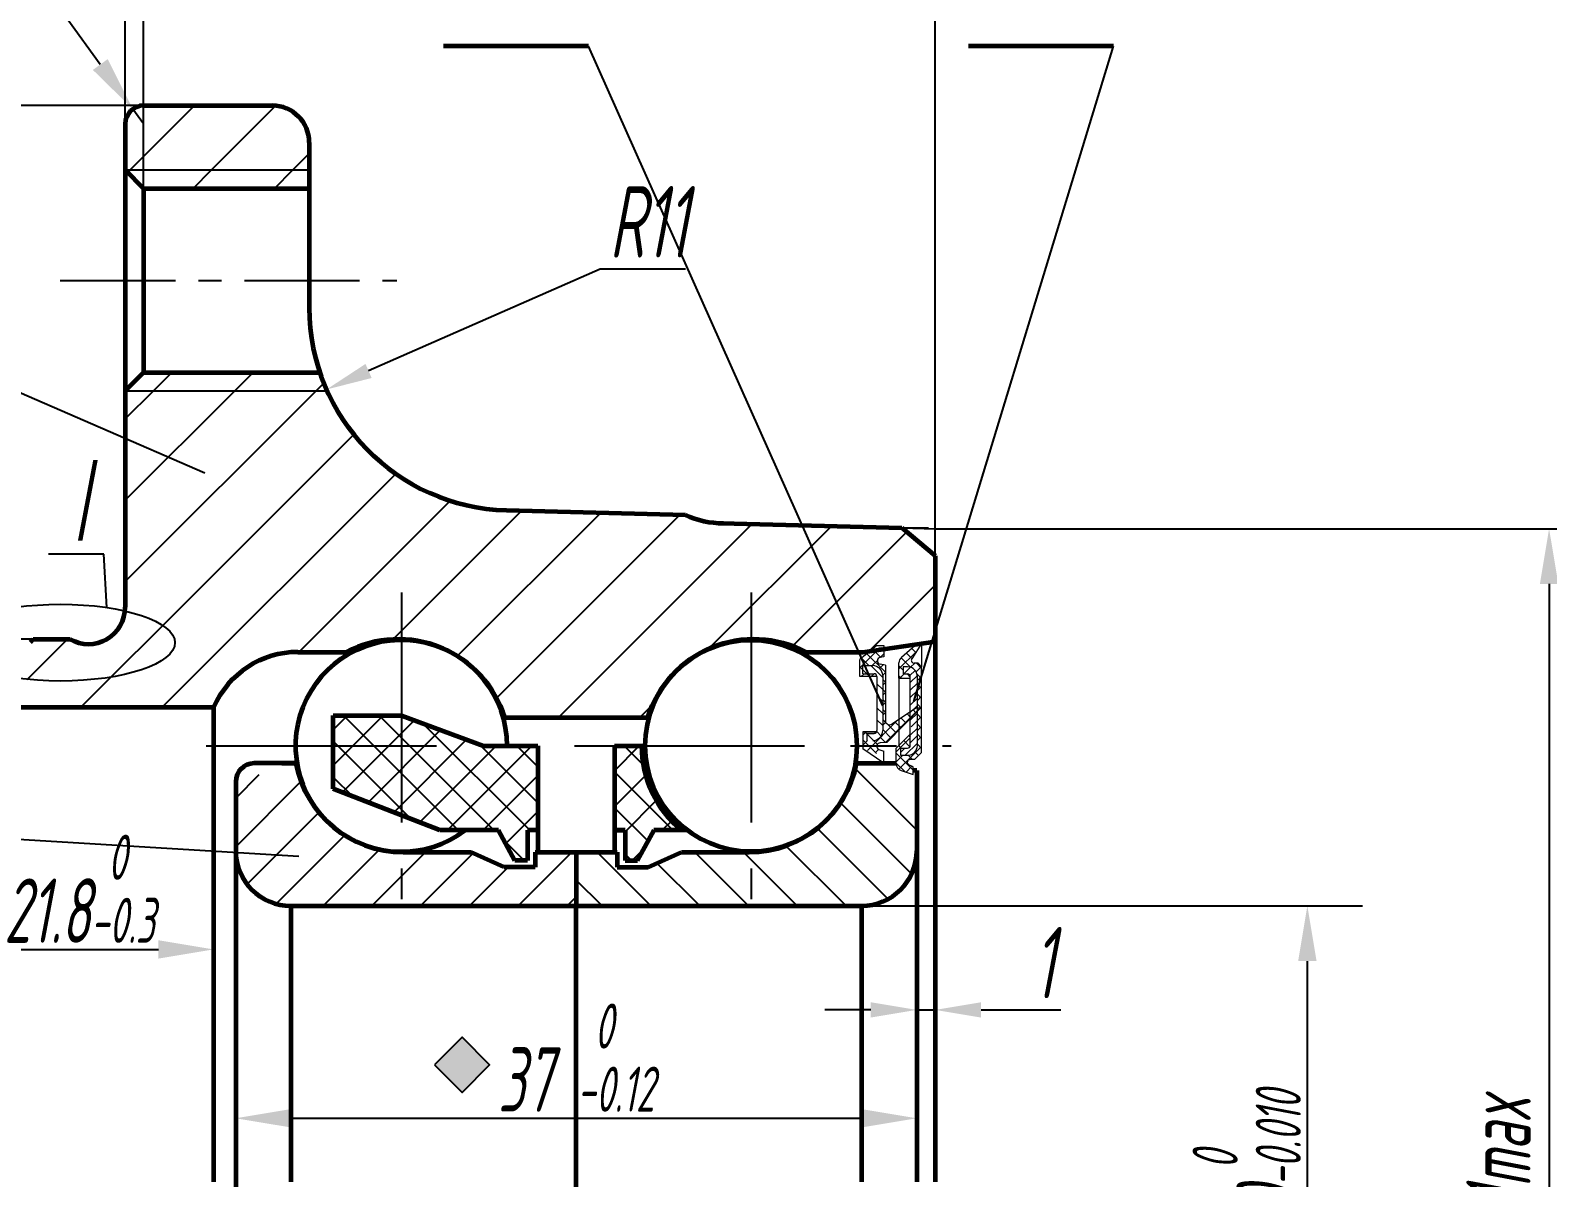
# Model space of a CAD drawing. Header units: millimetres. Extents: x 74 to 3431, y 5 to 1436.
# Drawn here: x 199.5 to 282, y 169.4 to 231.8 of the extents above; entities that cross this region are included whole.
import ezdxf
from ezdxf.enums import TextEntityAlignment as Align

# ---------------------------------------------------------------- set-up
doc = ezdxf.new("R2010")
doc.units = ezdxf.units.MM
doc.header["$LTSCALE"] = 10
doc.header["$MEASUREMENT"] = 0
doc.linetypes.add('G', pattern=[2, 1.25, -0.25, 0.25, -0.25])
doc.layers.get('0').update_dxf_attribs({"lineweight": 60})
doc.layers.get('Defpoints').update_dxf_attribs({"lineweight": 25})
for name, color, linetype, lineweight in [('02', 1, 'Continuous', 25), ('05', 4, 'G', 25), ('08', 1, 'Continuous', 25), ('11', 3, 'Continuous', 25), ('AM_5', 3, 'Continuous', 25), ('AM_8', 1, 'Continuous', 15)]:
    doc.layers.add(name, color=color, linetype=linetype, lineweight=lineweight)
doc.styles.get("Standard").update_dxf_attribs({"font": 'gbeitc', "width": 0.707, "bigfont": 'gbcbig.shx'})
doc.dimstyles.new('INTE', dxfattribs={"dimtxt": 3.5, "dimasz": 3, "dimexe": 3, "dimexo": 0, "dimgap": 1, "dimtad": 1, "dimdec": 8, "dimdsep": 46, "dimtxsty": 'Standard', "dimcen": 0, "dimclrd": 1, "dimclre": 1, "dimclrt": 3, "dimaunit": 1, "dimadec": 0, "dimazin": 0, "dimtfac": 1, "dimtmove": 0, "dimatfit": 0, "dimfxl": 1, "dimarcsym": 0})
doc.dimstyles.new('ISO-25', dxfattribs={"dimtxt": 3.89, "dimasz": 2.5, "dimexe": 1.25, "dimexo": 0.625, "dimtad": 1, "dimtoh": 1, "dimdsep": 46, "dimtxsty": 'Standard', "dimcen": 2.5, "dimadec": 0, "dimazin": 0, "dimtfac": 1, "dimtmove": 0, "dimatfit": 3, "dimfxl": 1, "dimarcsym": 0})
pattern_1 = [(45, (82.4893, 19.4358), (-0.972272, 0.972272), []), (135, (82.4893, 19.4358), (-0.972272, -0.972272), [])]
pattern_2 = [(135, (310.52766, 46.36104), (0.2722361, 0.2722361), []), (45, (310.52766, 46.36104), (0.2722361, -0.2722361), [])]

# ---------------------------------------------------------------- blocks, each defined once
blk = doc.blocks.new('*D202')
at = {"layer": '02', "color": 1, "lineweight": -2}
for p, q in [((205.702, 227.713), (124.588, 227.713)), ((127.588, 224.713), (127.588, 113.713)), ((205.702, 110.713), (124.588, 110.713))]:
    blk.add_line(p, q, dxfattribs=at)
at = {"layer": '02', "color": 1}
for points in [[(127.088, 224.713), (128.088, 224.713), (127.588, 227.713)], [(127.088, 113.713), (128.088, 113.713), (127.588, 110.713)]]:
    blk.add_solid(points, dxfattribs=at)
at = {"layer": 'Defpoints', "color": 0}
for p in [(205.702, 227.713), (127.588, 110.713), (205.702, 110.713)]:
    blk.add_point(p, dxfattribs=at)
at = {"layer": '02', "color": 3, "insert": (124.838, 169.213), "char_height": 3.5, "attachment_point": 5, "rotation": 90}
blk.add_mtext('%%c117.0%%p0.2', dxfattribs=at)
blk = doc.blocks.new('*D204')
at = {"layer": '02', "color": 1, "lineweight": -2}
for p, q in [((200.859, 198.713), (131.901, 198.713)), ((134.901, 142.713), (134.901, 195.713)), ((200.719, 139.713), (131.901, 139.713))]:
    blk.add_line(p, q, dxfattribs=at)
at = {"layer": '02', "color": 1}
for points in [[(134.401, 195.713), (135.401, 195.713), (134.901, 198.713)], [(134.401, 142.713), (135.401, 142.713), (134.901, 139.713)]]:
    blk.add_solid(points, dxfattribs=at)
at = {"layer": 'Defpoints', "color": 0}
for p in [(134.901, 198.713), (200.859, 198.713), (200.719, 139.713)]:
    blk.add_point(p, dxfattribs=at)
at = {"layer": '02', "color": 3, "insert": (131.604, 169.213), "char_height": 3.5, "attachment_point": 5, "rotation": 90}
blk.add_mtext('%%c59.0 {\\C1;\\H0.7x;\\S 0^ -0.033;}', dxfattribs=at)
blk = doc.blocks.new('*D207')
at = {"layer": '02', "color": 1, "lineweight": -2}
for p, q in [((187.702, 184.682), (187.702, 178.848)), ((209.502, 185.228), (209.502, 178.848)), ((190.702, 181.848), (206.502, 181.848))]:
    blk.add_line(p, q, dxfattribs=at)
at = {"layer": '02', "color": 1}
for points in [[(190.702, 182.348), (190.702, 181.348), (187.702, 181.848)], [(206.502, 182.348), (206.502, 181.348), (209.502, 181.848)]]:
    blk.add_solid(points, dxfattribs=at)
at = {"layer": 'Defpoints', "color": 0}
for p in [(187.702, 184.682), (209.502, 185.228), (209.502, 181.848)]:
    blk.add_point(p, dxfattribs=at)
at = {"layer": '02', "color": 3, "insert": (202.209, 185.145), "char_height": 3.5, "attachment_point": 5}
blk.add_mtext('21.8{\\C1;\\H0.7x;\\S 0^ -0.3;}', dxfattribs=at)
blk = doc.blocks.new('*D208')
at = {"layer": '02', "color": 1, "lineweight": -2}
for p, q in [((187.702, 174.868), (187.702, 178.231)), ((198.702, 174.686), (198.702, 178.231)), ((190.702, 175.231), (195.702, 175.231))]:
    blk.add_line(p, q, dxfattribs=at)
at = {"layer": '02', "color": 1}
for points in [[(190.702, 175.731), (190.702, 174.731), (187.702, 175.231)], [(195.702, 175.731), (195.702, 174.731), (198.702, 175.231)]]:
    blk.add_solid(points, dxfattribs=at)
at = {"layer": 'Defpoints', "color": 0}
for p in [(187.702, 174.868), (198.702, 175.231), (198.702, 174.686)]:
    blk.add_point(p, dxfattribs=at)
at = {"layer": '02', "color": 3, "insert": (193.202, 177.981), "char_height": 3.5, "attachment_point": 5}
blk.add_mtext('11min', dxfattribs=at)
blk = doc.blocks.new('*D209')
at = {"layer": '02', "color": 1, "lineweight": -2}
for p, q in [((204.702, 224.213), (204.702, 240.533)), ((205.702, 223.213), (205.702, 240.533)), ((201.702, 237.533), (196.172, 237.533)), ((205.702, 237.533), (204.702, 237.533)), ((208.702, 237.533), (211.702, 237.533))]:
    blk.add_line(p, q, dxfattribs=at)
at = {"layer": '02', "color": 1}
for points in [[(201.702, 238.033), (201.702, 237.033), (204.702, 237.533)], [(208.702, 238.033), (208.702, 237.033), (205.702, 237.533)]]:
    blk.add_solid(points, dxfattribs=at)
at = {"layer": 'Defpoints', "color": 0}
for p in [(204.702, 237.533), (204.702, 224.213), (205.702, 223.213)]:
    blk.add_point(p, dxfattribs=at)
at = {"layer": '02', "color": 3, "insert": (197.43, 240.283), "char_height": 3.5, "attachment_point": 5}
blk.add_mtext('1', dxfattribs=at)
blk = doc.blocks.new('*D210')
at = {"layer": '02', "color": 1, "lineweight": -2}
for p, q in [((187.702, 197.213), (187.702, 266.525)), ((204.702, 226.713), (204.702, 266.525)), ((190.702, 263.525), (201.702, 263.525))]:
    blk.add_line(p, q, dxfattribs=at)
at = {"layer": '02', "color": 1}
for points in [[(190.702, 264.025), (190.702, 263.025), (187.702, 263.525)], [(201.702, 264.025), (201.702, 263.025), (204.702, 263.525)]]:
    blk.add_solid(points, dxfattribs=at)
at = {"layer": 'Defpoints', "color": 0}
for p in [(204.702, 263.525), (204.702, 226.713), (187.702, 197.213)]:
    blk.add_point(p, dxfattribs=at)
at = {"layer": '02', "color": 3, "insert": (196.202, 266.822), "char_height": 3.5, "attachment_point": 5}
blk.add_mtext('17 {\\H0.7x;\\S 0^ -0.10;}', dxfattribs=at)
blk = doc.blocks.new('*D211')
at = {"layer": '02', "color": 1, "lineweight": -2}
for p, q in [((204.702, 226.713), (204.702, 266.706)), ((248.702, 203.249), (248.702, 266.706)), ((207.702, 263.706), (245.702, 263.706))]:
    blk.add_line(p, q, dxfattribs=at)
at = {"layer": '02', "color": 1}
for points in [[(207.702, 264.206), (207.702, 263.206), (204.702, 263.706)], [(245.702, 264.206), (245.702, 263.206), (248.702, 263.706)]]:
    blk.add_solid(points, dxfattribs=at)
at = {"layer": 'Defpoints', "color": 0}
for p in [(248.702, 263.706), (204.702, 226.713), (248.702, 203.249)]:
    blk.add_point(p, dxfattribs=at)
at = {"layer": '02', "color": 3, "insert": (226.702, 266.456), "char_height": 3.5, "attachment_point": 5}
blk.add_mtext('44.0%%p0.05', dxfattribs=at)
blk = doc.blocks.new('*D212')
at = {"layer": '02', "color": 1, "lineweight": -2}
for p, q in [((248.702, 204.713), (285.061, 204.713)), ((282.061, 201.713), (282.061, 136.713)), ((248.702, 133.713), (285.061, 133.713))]:
    blk.add_line(p, q, dxfattribs=at)
at = {"layer": '02', "color": 1}
for points in [[(281.561, 201.713), (282.561, 201.713), (282.061, 204.713)], [(281.561, 136.713), (282.561, 136.713), (282.061, 133.713)]]:
    blk.add_solid(points, dxfattribs=at)
at = {"layer": 'Defpoints', "color": 0}
for p in [(248.702, 204.713), (248.702, 133.713), (282.061, 133.713)]:
    blk.add_point(p, dxfattribs=at)
at = {"layer": '02', "color": 3, "insert": (279.311, 169.213), "char_height": 3.5, "attachment_point": 5, "rotation": 90}
blk.add_mtext('%%c71max', dxfattribs=at)
blk = doc.blocks.new('*D213')
at = {"layer": '02', "color": 1, "lineweight": -2}
for p, q in [((244.702, 184.213), (271.928, 184.213)), ((268.928, 157.213), (268.928, 181.213)), ((244.702, 154.213), (271.928, 154.213))]:
    blk.add_line(p, q, dxfattribs=at)
at = {"layer": '02', "color": 1}
for points in [[(268.428, 181.213), (269.428, 181.213), (268.928, 184.213)], [(268.428, 157.213), (269.428, 157.213), (268.928, 154.213)]]:
    blk.add_solid(points, dxfattribs=at)
at = {"layer": 'Defpoints', "color": 0}
for p in [(244.702, 184.213), (268.928, 184.213), (244.702, 154.213)]:
    blk.add_point(p, dxfattribs=at)
at = {"layer": '02', "color": 3, "insert": (265.632, 169.213), "char_height": 3.5, "attachment_point": 5, "rotation": 90}
blk.add_mtext('%%c30{\\C1;\\H0.7x;\\S 0^ -0.010;}', dxfattribs=at)
blk = doc.blocks.new('*D214')
at = {"layer": '02', "color": 1, "lineweight": -2}
for p, q in [((210.702, 176.966), (210.702, 169.671)), ((247.702, 176.966), (247.702, 169.671)), ((213.702, 172.671), (244.702, 172.671))]:
    blk.add_line(p, q, dxfattribs=at)
at = {"layer": '02', "color": 1}
for points in [[(213.702, 173.171), (213.702, 172.171), (210.702, 172.671)], [(244.702, 173.171), (244.702, 172.171), (247.702, 172.671)]]:
    blk.add_solid(points, dxfattribs=at)
at = {"layer": 'Defpoints', "color": 0}
for p in [(210.702, 176.966), (247.702, 176.966), (247.702, 172.671)]:
    blk.add_point(p, dxfattribs=at)
at = {"layer": '02', "color": 3, "insert": (229.202, 175.968), "char_height": 3.5, "attachment_point": 5}
blk.add_mtext('37 {\\C1;\\H0.7x;\\S 0^ -0.12;}', dxfattribs=at)
blk = doc.blocks.new('*D216')
at = {"layer": '02', "color": 1, "lineweight": -2}
for p, q in [((201.581, 232.371), (191.663, 232.371)), ((203.347, 229.946), (201.581, 232.371)), ((205.702, 226.713), (205.113, 227.521))]:
    blk.add_line(p, q, dxfattribs=at)
at = {"layer": '02', "color": 1}
blk.add_solid([(203.752, 230.241), (202.943, 229.652), (205.113, 227.521)], dxfattribs=at)
at = {"layer": 'Defpoints', "color": 0}
for p in [(205.113, 227.521), (205.702, 226.713)]:
    blk.add_point(p, dxfattribs=at)
at = {"layer": '02', "color": 3, "insert": (196.122, 235.121), "char_height": 3.5, "attachment_point": 5}
blk.add_mtext('R1{\\C1;%%p0.25}', dxfattribs=at)
blk = doc.blocks.new('*D228')
at = {"layer": '02', "color": 0, "lineweight": -2}
for p, q in [((230.503, 218.827), (217.922, 213.289)), ((235.139, 218.827), (230.503, 218.827))]:
    blk.add_line(p, q, dxfattribs=at)
at = {"layer": '02', "color": 0}
blk.add_solid([(217.754, 213.67), (218.09, 212.907), (215.634, 212.281)], dxfattribs=at)
at = {"layer": 'Defpoints', "color": 0}
for p in [(225.702, 216.713), (215.634, 212.281)]:
    blk.add_point(p, dxfattribs=at)
at = {"layer": '02', "color": 0, "insert": (233.133, 221.397), "char_height": 3.89, "attachment_point": 5}
blk.add_mtext('R11', dxfattribs=at)
blk = doc.blocks.new('*D258')
at = {"layer": '02', "color": 0, "lineweight": -2}
for p, q in [((247.702, 188.614), (247.702, 177.31)), ((248.702, 188.614), (248.702, 177.31)), ((245.202, 178.56), (242.702, 178.56)), ((247.702, 178.56), (248.702, 178.56)), ((251.202, 178.56), (255.525, 178.56))]:
    blk.add_line(p, q, dxfattribs=at)
at = {"layer": '02', "color": 0}
for points in [[(245.202, 178.977), (245.202, 178.144), (247.702, 178.56)], [(251.202, 178.977), (251.202, 178.144), (248.702, 178.56)]]:
    blk.add_solid(points, dxfattribs=at)
at = {"layer": 'Defpoints', "color": 0}
for p in [(247.702, 189.239), (248.702, 189.239), (248.702, 178.56)]:
    blk.add_point(p, dxfattribs=at)
at = {"layer": '02', "color": 0, "insert": (254.613, 181.13), "char_height": 3.89, "attachment_point": 5}
blk.add_mtext('1', dxfattribs=at)

msp = doc.modelspace()

# ---------------------------------------------------------------- hatches: boundary and pattern name
at = {"layer": '02'}
h = msp.add_hatch(dxfattribs=at)
h.set_pattern_fill('ANSI37', color=256, scale=11, style=0)
h.set_pattern_definition(pattern_1)
h.paths.add_polyline_path([(224.97416606, 188.32331568), (225.86820615, 186.68248414), (226.54767627, 186.68248414), (226.54767627, 188.32331568), (227.12266069, 188.32331568), (227.12266069, 192.91251821), (224.16565885, 192.91251821), (219.70171824, 194.5567329), (216.00176046, 194.5567329), (216.00176046, 190.57248535), (221.79555113, 188.32331568)])
h = msp.add_hatch(dxfattribs=at)
h.set_pattern_fill('ANSI37', color=256, scale=11, style=0)
h.set_pattern_definition(pattern_1)
h.paths.add_polyline_path([(232.75171824, 192.91251821), (231.28077578, 192.91251821), (231.28077578, 188.32331568), (231.85576021, 188.32331568), (231.85576021, 186.68248414), (232.53523032, 186.68248414), (233.42881417, 188.32247833), (234.91568682, 188.32247833, -0.2239065385)])
h = msp.add_hatch(dxfattribs=at)
h.set_pattern_fill('ANSI31', color=256, scale=15, style=0)
h.set_pattern_definition([(45, (82.4893, 19.4358), (-1.325825, 1.325825), [])])
h.paths.add_polyline_path([(213.70171824, 184.21251821), (229.20171824, 184.21251821), (229.20171824, 187.13364735), (226.976814, 187.13364735), (226.976814, 186.32495842), (225.29602102, 186.32495842), (223.47218065, 187.13364735), (219.8024029, 187.13364735, -0.3600898165), (213.96735012, 191.96200034), (213.20068251, 191.96200034), (210.70171824, 190.71251821), (210.70171824, 187.21251821, 0.4142135624)])
h = msp.add_hatch(dxfattribs=at)
h.set_pattern_fill('ANSI31', color=256, scale=15, angle=90, style=0)
h.set_pattern_definition([(135, (82.4893, 19.4358), (-1.325825, -1.325825), [])])
h.paths.add_polyline_path([(244.70171824, 184.21251821, 0.4142135624), (247.70171824, 187.21251821), (247.70171824, 190.71251821), (247.40171824, 190.86251821), (247.40171824, 190.71251821), (246.90171824, 190.71251821), (246.5770563, 191.27484918), (245.60171824, 191.76251821), (245.60171824, 191.71251821), (245.30171824, 191.71251821), (245.30171824, 191.91251821), (245.20171824, 191.96251821), (244.43618499, 191.96251821, -0.3601148812), (238.60103358, 187.13364735), (234.93125582, 187.13364735), (233.10741545, 186.32495842), (231.42662247, 186.32495842), (231.42662247, 187.13364735), (229.20171824, 187.13364735), (229.20171824, 184.21251821)])
at = {"layer": 'AM_5'}
msp.add_hatch(color=256, dxfattribs=at).paths.add_polyline_path([(224.4987432, 175.56954785), (222.9987432, 177.06954785), (221.4987432, 175.56954785), (222.9987432, 174.06954785)])
at = {"layer": 'AM_8', "lineweight": 18}
h = msp.add_hatch(dxfattribs=at)
h.set_pattern_fill('_USER', color=256, scale=0.385, angle=45, style=0, double=1, pattern_type=0)
h.set_pattern_definition(pattern_2)
edge = h.paths.add_edge_path()
edge.add_line((245.99936281, 197.29544902), (245.99936281, 194.28649367))
edge.add_arc((246.23036281, 194.28649367), 0.231, 540, 663.7271819917)
edge.add_line((246.35862303, 194.09437309), (247.69336281, 194.98544902))
edge.add_line((247.69336281, 194.98544902), (247.92436281, 194.98544902))
edge.add_line((247.92436281, 194.98544902), (246.07334545, 193.09236308))
edge.add_line((246.07334545, 193.09236308), (245.71799897, 193.07745843))
edge.add_arc((245.7260661, 192.88512753), 0.1925, 452.4018071081, 604.6392373961)
edge.add_line((245.64361519, 192.71117899), (245.92236281, 192.62026225))
edge.add_line((245.92236281, 192.62026225), (245.92236281, 192.44444902))
edge.add_line((245.92236281, 192.44444902), (245.69289738, 192.44444902))
edge.add_line((245.69289738, 192.44444902), (244.76736281, 192.75502374))
edge.add_line((244.76736281, 192.75502374), (244.76736281, 193.67644902))
edge.add_line((244.76736281, 193.67644902), (245.52555443, 193.68121898))
edge.add_arc((245.38336281, 193.74035902), 0.154, 270, 337.4166968846, ccw=False)
edge.add_line((245.38336281, 193.58635902), (245.00775706, 193.58635902))
edge.add_line((245.00775706, 193.58635902), (245.00775706, 193.20135902))
edge.add_line((245.00775706, 193.20135902), (245.31552138, 193.20135902))
edge.add_arc((245.31552138, 193.74035902), 0.539, 270, 360)
edge.add_line((245.85452138, 193.74035902), (245.85452138, 196.73205299))
edge.add_arc((245.31552138, 196.73205299), 0.539, 360, 450)
edge.add_line((245.31552138, 197.27105299), (244.77635127, 197.27105299))
edge.add_line((244.77635127, 197.27105299), (244.77635127, 196.83344902))
edge.add_line((244.77635127, 196.83344902), (245.38336281, 196.83344902))
edge.add_arc((245.38336281, 196.67944902), 0.154, 360, 450, ccw=False)
edge.add_line((245.53736281, 196.67944902), (244.61336281, 196.67944902))
edge.add_line((244.61336281, 196.67944902), (244.61336281, 197.25694902))
edge.add_line((244.61336281, 197.25694902), (244.64606161, 197.63069802))
edge.add_line((244.64606161, 197.63069802), (245.39876281, 198.25794902))
edge.add_line((245.39876281, 198.25794902), (245.92236281, 198.25794902))
edge.add_line((245.92236281, 198.25794902), (245.92236281, 197.75744902))
edge.add_line((245.92236281, 197.75744902), (245.72593276, 197.72281311))
edge.add_arc((245.75936003, 197.53323761), 0.1925, 460, 620)
edge.add_line((245.72593276, 197.34366212), (245.99936281, 197.29544902))
h = msp.add_hatch(dxfattribs=at)
h.set_pattern_fill('_USER', color=256, scale=0.385, angle=45, style=0, double=1, pattern_type=0)
h.set_pattern_definition(pattern_2)
edge = h.paths.add_edge_path()
edge.add_line((246.85286541, 191.57320482), (247.50970343, 191.36202992))
edge.add_line((247.50970343, 191.36202992), (247.50970343, 191.76627992))
edge.add_line((247.50970343, 191.76627992), (247.27554321, 191.87740101))
edge.add_arc((247.34156705, 192.01652992), 0.154, 90, 244.6132496893, ccw=False)
edge.add_line((247.34156705, 192.17052992), (247.58670343, 192.17052992))
edge.add_line((247.58670343, 192.17052992), (247.97170343, 192.55552992))
edge.add_line((247.97170343, 192.55552992), (247.97170343, 197.21402992))
edge.add_line((247.97170343, 197.21402992), (247.77920343, 197.40652992))
edge.add_line((247.77920343, 197.40652992), (247.56275035, 197.40652992))
edge.add_arc((247.56275035, 197.56052992), 0.154, 147.3598815742, 270, ccw=False)
edge.add_line((247.43307081, 197.64359144), (247.97170343, 198.48452992))
edge.add_line((247.97170343, 198.48452992), (247.74070343, 198.48452992))
edge.add_line((247.74070343, 198.48452992), (246.86961248, 197.71394947))
edge.add_arc((247.12470343, 197.42558579), 0.385, 491.4964683552, 540)
edge.add_line((246.73970343, 197.42558579), (246.73970343, 196.59204941))
edge.add_line((246.73970343, 196.59204941), (247.35570343, 196.59204941))
edge.add_line((247.35570343, 196.59204941), (247.35570343, 196.66904941))
edge.add_arc((247.20170343, 196.66904941), 0.154, 360, 450)
edge.add_line((247.20170343, 196.82304941), (246.97070343, 196.82304941))
edge.add_line((246.97070343, 196.82304941), (246.97070343, 197.20804941))
edge.add_line((246.97070343, 197.20804941), (247.20170343, 197.20804941))
edge.add_arc((247.20170343, 196.66904941), 0.539, 360, 450, ccw=False)
edge.add_line((247.74070343, 196.66904941), (247.74070343, 192.94052992))
edge.add_arc((247.20170343, 192.94052992), 0.539, 270, 360, ccw=False)
edge.add_line((247.20170343, 192.40152992), (246.81670343, 192.40152992))
edge.add_line((246.81670343, 192.40152992), (246.81670343, 192.78652992))
edge.add_line((246.81670343, 192.78652992), (247.20170343, 192.78652992))
edge.add_arc((247.20170343, 192.94052992), 0.154, 270, 360)
edge.add_line((247.35570343, 192.94052992), (247.35570343, 193.55652992))
edge.add_line((247.35570343, 193.55652992), (246.58570343, 192.78652992))
edge.add_line((246.58570343, 192.78652992), (246.58570343, 191.93972795))
edge.add_arc((246.97070343, 191.93972795), 0.385, 180, 252.1772847539)
h = msp.add_hatch(dxfattribs=at)
h.set_pattern_fill('_USER', color=256, scale=0.462, angle=45, style=0, pattern_type=0)
h.set_pattern_definition([(135, (310.52766, 46.36104), (0.3266833, 0.3266833), [])])
edge = h.paths.add_edge_path()
edge.add_line((245.31552138, 193.20135902), (245.00775706, 193.20135902))
edge.add_line((245.00775706, 193.20135902), (245.00775706, 193.58635902))
edge.add_line((245.00775706, 193.58635902), (245.38336281, 193.58635902))
edge.add_arc((245.38336281, 193.74035902), 0.154, 270, 360)
edge.add_line((245.53736281, 193.74035902), (245.53736281, 196.67944902))
edge.add_arc((245.38336281, 196.67944902), 0.154, 360, 450)
edge.add_line((245.38336281, 196.83344902), (244.77635127, 196.83344902))
edge.add_line((244.77635127, 196.83344902), (244.77635127, 197.27105299))
edge.add_line((244.77635127, 197.27105299), (245.31552138, 197.27105299))
edge.add_arc((245.31552138, 196.73205299), 0.539, 360, 450, ccw=False)
edge.add_line((245.85452138, 196.73205299), (245.85452138, 193.74035902))
edge.add_arc((245.31552138, 193.74035902), 0.539, 270, 360, ccw=False)
h = msp.add_hatch(dxfattribs=at)
h.set_pattern_fill('ANSI31', color=256, scale=2.31, angle=90, style=0)
h.set_pattern_definition([(45, (310.52766, 46.36104), (0.2041771, -0.2041771), [])])
edge = h.paths.add_edge_path()
edge.add_arc((247.20170343, 196.66904941), 0.154, 360, 450, ccw=False)
edge.add_line((247.35570343, 196.66904941), (247.35570343, 193.96893481))
edge.add_line((247.35570343, 193.96893481), (247.41462193, 193.94452996))
edge.add_line((247.41462193, 193.94452996), (247.35570343, 193.80228812))
edge.add_line((247.35570343, 193.80228812), (247.35570343, 192.94052992))
edge.add_arc((247.20170343, 192.94052992), 0.154, 270, 360, ccw=False)
edge.add_line((247.20170343, 192.78652992), (246.81670343, 192.78652992))
edge.add_line((246.81670343, 192.78652992), (246.81670343, 192.40152992))
edge.add_line((246.81670343, 192.40152992), (247.20170343, 192.40152992))
edge.add_arc((247.20170343, 192.94052992), 0.539, 270, 360)
edge.add_line((247.74070343, 192.94052992), (247.74070343, 196.66904941))
edge.add_arc((247.20170343, 196.66904941), 0.539, 360, 450)
edge.add_line((247.20170343, 197.20804941), (246.97070343, 197.20804941))
edge.add_line((246.97070343, 197.20804941), (246.97070343, 196.82304941))
edge.add_line((246.97070343, 196.82304941), (247.20170343, 196.82304941))

# ---------------------------------------------------------------- linework, layer by layer
for p, q in [((229.86707651, 230.93490641), (221.986551, 230.93490641)), ((258.40026992, 230.93490641), (250.51974442, 230.93490641)), ((205.70171824, 227.71251821), (212.70171824, 227.71251821)), ((204.70171824, 226.71251821), (204.70171824, 200.44456902)), ((214.70171824, 225.71251821), (214.70171824, 216.71330675)), ((204.70171824, 224.21251821), (205.70171824, 223.21251821)), ((205.70171824, 223.21251821), (214.70171824, 223.21251821)), ((205.70171824, 223.21251821), (205.70171824, 213.21251821)), ((204.70171824, 212.21251821), (205.70171824, 213.21251821)), ((205.70171824, 213.21251821), (215.27365612, 213.21251821)), ((225.41377181, 205.71707617), (235.13494827, 205.46251821)), ((237.0708335, 205.01708364), (246.90171824, 204.75965287)), ((246.90171824, 204.75965287), (248.70171824, 203.24927353)), ((248.70171824, 203.24927353), (248.70171824, 169.21251821)), ((199.54534739, 198.55614736), (199.70171824, 198.71251821)), ((199.70171824, 198.71251821), (201.70171824, 198.71251821)), ((214.08429393, 198.01251821), (216.72622934, 198.01251821)), ((241.67720713, 198.01251821), (244.78161861, 198.01251821)), ((244.78161861, 198.01251821), (248.70171824, 198.57913304)), ((198.70171824, 195.01251821), (209.50171824, 195.01251821)), ((209.50171824, 195.01251821), (209.50171824, 169.21251821)), ((216.00176046, 190.57248535), (216.00176046, 194.5567329)), ((216.00176046, 194.5567329), (219.70171824, 194.5567329)), ((219.70171824, 194.5567329), (224.16565885, 192.91251821)), ((225.32046392, 194.45266076), (233.08297256, 194.45266076)), ((224.16565885, 192.91251821), (227.12266069, 192.91251821)), ((227.12266069, 192.91251821), (227.12266069, 187.13364735)), ((231.28077578, 192.91251821), (232.95171824, 192.91251821)), ((231.28077578, 192.91251821), (231.28077578, 187.13364735)), ((213.96725148, 191.96251821), (211.70171824, 191.96251821)), ((213.96735012, 191.96200034), (213.20068251, 191.96200034)), ((244.43618499, 191.96251821), (246.58570343, 191.96251821)), ((247.70171824, 191.56534016), (247.50970343, 191.56534016)), ((247.70171824, 191.56534016), (247.70171824, 169.21251821)), ((210.70171824, 190.96251821), (210.70171824, 151.21251821)), ((221.79555113, 188.32331568), (216.00176046, 190.57248535)), ((224.97416606, 188.32331568), (221.79555113, 188.32331568)), ((225.86820615, 186.68248414), (224.97416606, 188.32331568)), ((227.12266069, 188.32331568), (226.54767627, 188.32331568)), ((226.54767627, 188.32331568), (226.54767627, 186.68248414)), ((231.28077578, 188.32331568), (231.85576021, 188.32331568)), ((231.85576021, 188.32247833), (231.28077578, 188.32247833)), ((231.85576021, 188.32331568), (231.85576021, 186.68248414)), ((232.53523032, 186.68248414), (233.42927042, 188.32331568)), ((235.23847786, 188.32247833), (233.42881417, 188.32247833)), ((219.8024029, 187.13364735), (223.47218065, 187.13364735)), ((225.29602102, 186.32495842), (223.47218065, 187.13364735)), ((226.976814, 187.13364735), (226.976814, 186.32495842)), ((226.976814, 187.13364735), (231.42662247, 187.13364735)), ((229.20171824, 187.13364735), (229.20171824, 184.21251821)), ((231.42662247, 187.13364735), (231.42662247, 186.32495842)), ((233.10741545, 186.32495842), (234.93125582, 187.13364735)), ((234.93125582, 187.13364735), (238.60103358, 187.13364735)), ((226.976814, 186.32495842), (225.29602102, 186.32495842)), ((226.54767627, 186.68248414), (225.86820615, 186.68248414)), ((231.42662247, 186.32495842), (233.10741545, 186.32495842)), ((231.85576021, 186.68248414), (232.53523032, 186.68248414)), ((213.70171824, 184.21251821), (244.70171824, 184.21251821)), ((213.70171824, 184.21251821), (213.70171824, 169.21251821)), ((229.20171824, 151.29138907), (229.20171824, 184.21251821)), ((244.70171824, 184.21251821), (244.70171824, 169.21251821))]:
    msp.add_line(p, q)
at = {"lineweight": 18}
for p, q in [((245.53736281, 198.37344902), (244.61336281, 197.60344902)), ((245.53736281, 198.37344902), (245.92236281, 198.37344902)), ((245.92236281, 198.37344902), (245.92236281, 197.75744902)), ((247.74070343, 198.48452992), (246.86961248, 197.71394947)), ((247.97170343, 198.48452992), (247.43307081, 197.64359144)), ((247.97170343, 198.48452992), (247.97170343, 197.21402992)), ((244.61336281, 196.67944902), (244.61336281, 197.60344902)), ((244.77635127, 196.83344902), (244.77635127, 197.27105299)), ((244.77635127, 197.27105299), (245.31552138, 197.27105299)), ((245.99936281, 197.29544902), (245.72593276, 197.34366212)), ((245.99936281, 197.29544902), (245.99936281, 194.28649367)), ((246.73970343, 196.59204941), (246.73970343, 197.42558579)), ((247.20170343, 197.20804941), (246.97070343, 197.20804941)), ((246.97070343, 197.20804941), (246.97070343, 196.82304941)), ((247.77920343, 197.40652992), (247.56275035, 197.40652992)), ((247.77920343, 197.40652992), (247.97170343, 197.21402992)), ((247.97170343, 192.55552992), (247.97170343, 197.21402992)), ((245.53736281, 196.67944902), (244.61336281, 196.67944902)), ((244.77635127, 196.83344902), (245.38336281, 196.83344902)), ((245.53736281, 196.67944902), (245.53736281, 193.74035902)), ((245.85452138, 196.73205299), (245.85452138, 193.74035902)), ((246.73970343, 196.59204941), (247.35570343, 196.59204941)), ((246.73970343, 196.59204941), (246.73970343, 192.94052992)), ((246.97070343, 196.82304941), (247.20170343, 196.82304941)), ((247.35570343, 192.94052992), (247.35570343, 196.66904941)), ((247.74070343, 192.94052992), (247.74070343, 196.66904941)), ((246.07334545, 193.09236308), (247.92436281, 194.98544902)), ((247.69336281, 194.98544902), (246.35862303, 194.09437309)), ((244.76736281, 193.67644902), (244.76736281, 192.75502374)), ((245.00775706, 193.20135902), (245.00775706, 193.58635902)), ((246.58570343, 192.78652992), (247.35570343, 193.55652992)), ((245.92236281, 191.96251821), (244.76736281, 192.75502374)), ((245.64361519, 192.71117899), (245.92236281, 192.62026225)), ((245.92236281, 191.96251821), (245.92236281, 192.62026225)), ((246.58570343, 191.93972795), (246.58570343, 192.78652992)), ((246.81670343, 192.78652992), (247.20170343, 192.78652992)), ((246.81670343, 192.78652992), (246.81670343, 192.40152992)), ((246.81670343, 192.40152992), (247.20170343, 192.40152992)), ((247.58670343, 192.17052992), (247.34156705, 192.17052992)), ((247.97170343, 192.55552992), (247.58670343, 192.17052992)), ((246.85286541, 191.57320482), (247.50970343, 191.36202992)), ((247.50970343, 191.76627992), (247.27554321, 191.87740101)), ((247.50970343, 191.36202992), (247.50970343, 191.76627992))]:
    msp.add_line(p, q, dxfattribs=at)
at = {"lineweight": 20}
for p, q in [((247.97170343, 198.48452992), (247.74070343, 198.48452992)), ((245.92236281, 197.75744902), (245.72593276, 197.72281311)), ((247.69336281, 194.98544902), (247.92436281, 194.98544902)), ((245.00775706, 193.58635902), (245.38336281, 193.58635902)), ((246.07334545, 193.09236308), (245.71799897, 193.07745843))]:
    msp.add_line(p, q, dxfattribs=at)
msp.add_circle((238.70171824, 192.91251821), 5.75)
for centre, radius, start, end in [((205.70171824, 226.71251821), 1, 90, 180), ((212.70171824, 225.71251821), 2, 0, 90), ((225.70171824, 216.71330675), 11, 180, 268.5), ((237.20171824, 210.01537027), 5, 245.5842976424, 270), ((237.20171824, 210.01537027), 5, 245.5842976424, 270), ((202.70171824, 200.44456902), 2, 240, 0), ((219.54274246, 192.65810378), 6.05, 17.254764405, 117.7451339421), ((238.86069402, 192.65810378), 6.05, 62.1651975434, 162.745235595), ((214.08429393, 193.01251821), 5, 90, 156.4218215218), ((219.70171824, 192.91251821), 5.75, 360, 307.0488440434), ((238.70171824, 192.91251821), 5.95, 180, 230.4829507249), ((211.70171824, 190.96251821), 1, 90, 180), ((219.8024029, 193.07364735), 5.94, 190.7862723445, 270), ((238.60103358, 193.07364735), 5.94, 270, 349.2137276555), ((213.70171824, 187.21251821), 3, 180, 270), ((244.70171824, 187.21251821), 3, 270, 0)]:
    msp.add_arc(centre, radius, start, end)
at = {"lineweight": 18}
for centre, radius, start, end in [((245.31552138, 196.73205299), 0.539, 0, 90), ((245.75936003, 197.53323761), 0.1925, 100, 260), ((247.12470343, 197.42558579), 0.385, 131.4964683552, 180), ((247.20170343, 196.66904941), 0.539, 0, 90), ((247.56275035, 197.56052992), 0.154, 147.3598815742, 270), ((245.38336281, 196.67944902), 0.154, 0, 90), ((247.20170343, 196.66904941), 0.154, 0, 90), ((245.31552138, 193.74035902), 0.539, 270, 360), ((245.38336281, 193.74035902), 0.154, 270, 0), ((246.23036281, 194.28649367), 0.231, 180, 303.7271819917), ((245.7260661, 192.88512753), 0.1925, 92.4018071081, 244.6392373961), ((247.20170343, 192.94052992), 0.154, 270, 0), ((247.20170343, 192.94052992), 0.539, 270, 0), ((247.34156705, 192.01652992), 0.154, 90, 244.6132496893), ((246.97070343, 191.93972795), 0.385, 180, 252.1772847539)]:
    msp.add_arc(centre, radius, start, end, dxfattribs=at)
at = {"layer": '02'}
for p, q in [((209.01791659, 207.72937179), (114.67291562, 248.76671216)), ((245.85452138, 195.08510405), (229.86707651, 230.93490641)), ((247.54820343, 195.3173997), (258.40026992, 230.93490641)), ((204.96984399, 224.21251821), (208.46984399, 227.71251821)), ((209.38926137, 224.21251821), (212.88926137, 227.71251821)), ((213.80867876, 224.21251821), (214.70171824, 225.10555769)), ((204.70171824, 224.21251821), (214.70171824, 224.21251821)), ((204.83578111, 224.07845533), (204.96984399, 224.21251821)), ((208.38926137, 223.21251821), (209.38926137, 224.21251821)), ((212.80867876, 223.21251821), (213.80867876, 224.21251821)), ((206.22809614, 212.21251821), (207.22809614, 213.21251821)), ((210.64751352, 212.21251821), (211.64751352, 213.21251821)), ((204.70171824, 212.21251821), (215.66464184, 212.21251821)), ((204.70171824, 210.6861403), (206.22809614, 212.21251821)), ((204.70171824, 206.26672292), (210.64751352, 212.21251821)), ((204.70171824, 201.84730554), (215.0669309, 212.21251821)), ((215.0669309, 212.21251821), (215.48674607, 212.63233337)), ((206.73579951, 199.46196943), (217.1136415, 209.83981142)), ((206.70576567, 195.01251821), (219.39443874, 207.70119127)), ((214.12518305, 198.01251821), (222.3492767, 206.23661186)), ((219.23221136, 198.70012914), (226.22784124, 205.69575901)), ((222.7435454, 197.79204579), (230.53448518, 205.58298557)), ((224.87927324, 195.50835625), (234.84112912, 205.47021213)), ((228.24299513, 194.45266076), (238.76310435, 204.97276997)), ((236.39067029, 198.18091853), (243.06974829, 204.85999653)), ((240.9610023, 198.33183316), (247.16657815, 204.53740901)), ((246.90171824, 204.75965287), (248.35030394, 204.75965287)), ((246.90171824, 204.75965287), (248.70171824, 204.71251821)), ((248.70171824, 203.24927353), (248.70171824, 204.71251821)), ((203.5406181, 203.33337639), (200.52621245, 203.33337639)), ((203.69460663, 200.43105802), (203.5406181, 203.33337639)), ((245.06110473, 198.01251821), (248.70171824, 201.65313172)), ((199.37900654, 196.52459384), (201.5669309, 198.71251821)), ((203.92213115, 196.64830107), (206.73579951, 199.46196943)), ((202.28634829, 195.01251821), (203.92213115, 196.64830107)), ((232.66241251, 194.45266076), (233.33787926, 195.12812751)), ((214.13135102, 186.90267753), (114.67291562, 192.90992807)), ((244.76736281, 193.67644902), (245.52729973, 193.68560353))]:
    msp.add_line(p, q, dxfattribs=at)
at = {"layer": '05', "ltscale": 0.5}
msp.add_line((201.17336291, 218.21251821), (219.46427298, 218.21251821), dxfattribs=at)
at = {"layer": '05'}
for p, q in [((219.70171824, 201.24001167), (219.70171824, 184.58502475)), ((238.70171824, 201.24001167), (238.70171824, 184.58502475)), ((209.10672804, 192.91251821), (249.56922819, 192.91251821))]:
    msp.add_line(p, q, dxfattribs=at)
at = {"layer": '08'}
msp.add_ellipse((201.18238676, 198.52190004), major_axis=(-6.22022122, 0), ratio=0.3355089375, dxfattribs=at)
at = {"layer": 'AM_5'}
msp.add_lwpolyline([(221.4987432, 175.56954785), (222.9987432, 174.06954785), (224.4987432, 175.56954785), (222.9987432, 177.06954785)], close=True, dxfattribs=at)

# ---------------------------------------------------------------- texts
at = {"layer": '11', "width": 0.707}
msp.add_text('Ⅰ', height=5, dxfattribs=at).set_placement((202.16207173, 203.58360881), align=Align.CENTER)

# ---------------------------------------------------------------- dimensions: what is measured, and where the dimension line sits
at = {"layer": '02'}
for base, p1, p2, text, picture, middle in [((204.70171824, 263.52463946), (187.70171824, 197.21251821), (204.70171824, 226.71251821), '17 {\\H0.7x;\\S 0^ -0.10;}', '*D210', (196.20171824, 266.82151446)), ((248.70171824, 263.7063924), (204.70171824, 226.71251821), (248.70171824, 203.24927353), '44.0%%p0.05', '*D211', (226.70171824, 266.4563924)), ((198.70171824, 175.23131749), (187.70171824, 174.86781162), (198.70171824, 174.68605868), '11min', '*D208', (193.20171824, 177.98131749))]:
    dim = msp.add_linear_dim(base=base, p1=p1, p2=p2, text=text, dimstyle='INTE', dxfattribs=at)
    dim.commit()
    dim.dimension.update_dxf_attribs({"geometry": picture, "text_midpoint": middle})
for base, p1, p2, text, picture, middle in [((204.70171824, 237.53310922), (205.70171824, 223.21251821), (204.70171824, 224.21251821), '1', '*D209', (197.42998476, 237.53310922)), ((209.50171824, 181.84774095), (187.70171824, 184.68247713), (209.50171824, 185.22773595), '21.8{\\C1;\\H0.7x;\\S 0^ -0.3;}', '*D207', (202.20912315, 181.84774095)), ((247.70171824, 172.6712147), (210.70171824, 176.9655908), (247.70171824, 176.9655908), '37 {\\C1;\\H0.7x;\\S 0^ -0.12;}', '*D214', (229.20171824, 172.6712147))]:
    dim = msp.add_linear_dim(base=base, p1=p1, p2=p2, text=text, dimstyle='INTE', dxfattribs=at)
    dim.commit()
    dim.dimension.update_dxf_attribs({"geometry": picture, "text_midpoint": middle, "dimtype": 160})
dim = msp.add_radius_dim(center=(205.70171824, 226.71251821), mpoint=(205.11311183, 227.52093796), text='R1{\\C1;%%p0.25}', dimstyle='INTE', override={"dimtih": 1, "dimtoh": 1}, dxfattribs=at)
dim.commit()
dim.dimension.update_dxf_attribs({"geometry": '*D216', "text_midpoint": (196.12221818, 232.37145648), "dimtype": 164})
for base, p1, p2, text, picture, middle in [((127.58826521, 110.71251821), (205.70171824, 227.71251821), (205.70171824, 110.71251821), '%%c117.0%%p0.2', '*D202', (127.58826521, 169.21251821)), ((282.06053001, 133.71251821), (248.70171824, 204.71251821), (248.70171824, 133.71251821), '%%c71max', '*D212', (282.06053001, 169.21251821)), ((134.90115055, 198.71251821), (200.71875595, 139.71251821), (200.85874744, 198.71251821), '%%c59.0 {\\C1;\\H0.7x;\\S 0^ -0.033;}', '*D204', (134.90115055, 169.21251821))]:
    dim = msp.add_linear_dim(base=base, p1=p1, p2=p2, angle=90, text=text, dimstyle='INTE', dxfattribs=at)
    dim.commit()
    dim.dimension.update_dxf_attribs({"geometry": picture, "text_midpoint": middle, "dimtype": 160})
dim = msp.add_radius_dim(center=(225.70171824, 216.71330675), mpoint=(215.63408888, 212.28128248), dimstyle='ISO-25', override={"dimtmove": 1}, dxfattribs=at)
dim.commit()
dim.dimension.update_dxf_attribs({"geometry": '*D228', "text_midpoint": (230.5028598, 218.82689031), "dimtype": 164})
dim = msp.add_linear_dim(base=(248.70171824, 178.56041327), p1=(247.70171824, 189.23886907), p2=(248.70171824, 189.23886907), dimstyle='ISO-25', dxfattribs=at)
dim.commit()
dim.dimension.update_dxf_attribs({"geometry": '*D258', "text_midpoint": (254.61320053, 181.13041327)})
dim = msp.add_linear_dim(base=(268.92839231, 184.21251821), p1=(244.70171824, 154.21251821), p2=(244.70171824, 184.21251821), angle=90, text='%%c30{\\C1;\\H0.7x;\\S 0^ -0.010;}', dimstyle='INTE', dxfattribs=at)
dim.commit()
dim.dimension.update_dxf_attribs({"geometry": '*D213', "text_midpoint": (265.63151731, 169.21251821)})

doc.saveas('drawing.dxf')
